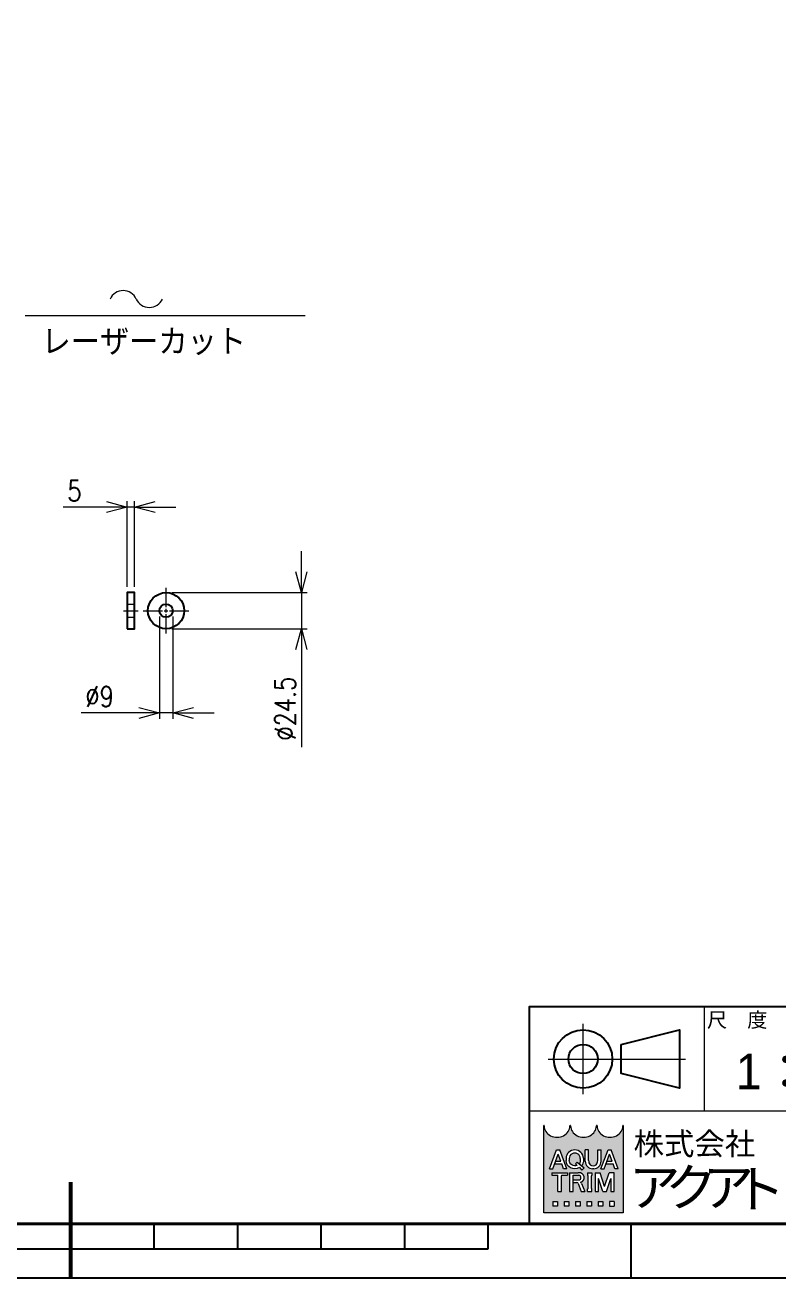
# Model space of a CAD drawing. Header units: millimetres. Extents: x 0 to 5131, y -34 to 1714.
# Drawn here: x 3960 to 4471, y 0 to 849 of the extents above; entities that cross this region are included whole.
import ezdxf
from ezdxf import colors
from ezdxf.entities.mleader import LeaderData, LeaderLine
from ezdxf.enums import TextEntityAlignment as Align
from ezdxf.math import Vec2, Vec3

# ---------------------------------------------------------------- set-up
doc = ezdxf.new("R2010")
doc.units = ezdxf.units.MM
doc.header["$LTSCALE"] = 1.6
doc.header["$PDMODE"] = 99
doc.header["$PDSIZE"] = 1
doc.linetypes.add('CENTER2', pattern=[28.575000000000003, 19.05, -3.175, 3.175, -3.175])
doc.linetypes.add('HIDDEN2', pattern=[4.7624999999999975, 3.174999999999999, -1.587499999999999])
for name, color, linetype, lineweight in [('03_かくれ線', 6, 'HIDDEN2', 13), ('04_中心線', 1, 'CENTER2', 9), ('07_TEXT', 3, 'Continuous', 13), ('07_寸法線', 3, 'Continuous', 9), ('08_DIM', 3, 'Continuous', 13), ('99_図枠', 7, 'Continuous', 40)]:
    doc.layers.add(name, color=color, linetype=linetype, lineweight=lineweight)
doc.styles.add('KSS_TXT', font='txt.shx', dxfattribs={"bigfont": 'extfont2.shx'})
doc.styles.add('MS_G', font='MS Gothic.ttf')
doc.styles.get("Standard").update_dxf_attribs({"font": 'txt.shx', "bigfont": 'extfont2.shx'})
doc.styles.add('寸法用', font='simplex.shx', dxfattribs={"width": 0.8, "bigfont": '@extfont2.shx'})
doc.styles.add('表題用', font='MS PGothic.ttf')
doc.dimstyles.new('機械製図用', dxfattribs={"dimtxt": 3.5, "dimasz": 3.5, "dimexe": 2, "dimexo": 0, "dimgap": 1.199999999999999, "dimtad": 1, "dimdsep": 46, "dimtxsty": '寸法用', "dimblk": 'OPEN30', "dimcen": 0, "dimclrd": 256, "dimclre": 256, "dimclrt": 7, "dimazin": 2, "dimtm": 1e-09, "dimtfac": 0.75, "dimtmove": 0, "dimatfit": 3, "dimldrblk": 'OPEN30', "dimfxl": 1, "dimlwd": -1, "dimlwe": -1, "dimarcsym": 0})

# ---------------------------------------------------------------- blocks, each defined once
blk = doc.blocks.new('AM_BALLOON1')
at = {"transparency": 16777216}
blk.add_circle((0, 0), 5, dxfattribs=at)
blk.add_attdef('B_NUMBER', text='', height=3, dxfattribs=at).set_placement((0, 0), align=Align.MIDDLE_CENTER)
blk = doc.blocks.new('_OPEN')
at = {"color": 0, "linetype": 'ByBlock'}
for p, q in [((-1, 0.1666666666666666), (0, 0)), ((0, 0), (-1, -0.1666666666666666)), ((0, 0), (-1, 0))]:
    blk.add_line(p, q, dxfattribs=at)
blk = doc.blocks.new('p1ba05')
for centre, start, end in [((-2.953558874599082, 0.2854771617432377), 24.22763733453314, 155.5757785718213), ((0, 1.620669598395743), 204.2276373345332, 335.5757785718214)]:
    blk.add_arc(centre, 1.620669598395854, start, end)
blk = doc.blocks.new('*U214')
at = {"layer": '04_中心線', "color": 0, "linetype": 'CENTER2', "transparency": 16777216}
for p, q in [((0, 2.4), (0, 15.5)), ((-15.5, 0), (-2.4, 0)), ((2.4, 0), (15.5, 0)), ((0, -15.5), (0, -2.4))]:
    blk.add_line(p, q, dxfattribs=at)
at = {"layer": '04_中心線', "color": 0, "linetype": 'Continuous', "transparency": 16777216}
for p, q in [((-1.2, 0), (1.2, 0)), ((0, -1.2), (0, 1.2))]:
    blk.add_line(p, q, dxfattribs=at)
blk = doc.blocks.new('_Open30')
at = {"color": 0, "linetype": 'ByBlock', "lineweight": -2}
for p, q in [((-1, 0.26794919), (0, 0)), ((0, 0), (-1, -0.26794919)), ((0, 0), (-1, 0))]:
    blk.add_line(p, q, dxfattribs=at)
blk = doc.blocks.new('*D215')
at = {"layer": '07_寸法線', "transparency": 16777216}
for p, q in [((4147.66123797719, 478.3407400976233), (4147.66123797719, 492.3407400976233)), ((4059.961755234463, 464.3407400976233), (4151.66123797719, 464.3407400976233)), ((4147.66123797719, 464.3407400976233), (4147.66123797719, 439.8407400976233)), ((4059.961755234463, 439.8407400976233), (4151.66123797719, 439.8407400976233)), ((4147.66123797719, 425.8407400976233), (4147.66123797719, 359.5740734309566))]:
    blk.add_line(p, q, dxfattribs=at)
at = {"layer": 'Defpoints', "color": 0, "transparency": 16777216}
for p in [(4055.961755234463, 464.3407400976233), (4055.961755234463, 439.8407400976233), (4147.66123797719, 439.8407400976233)]:
    blk.add_point(p, dxfattribs=at)
at = {"layer": '07_寸法線', "transparency": 16777216, "xscale": 14, "yscale": 14, "zscale": 14}
for p, rotation in [((4147.66123797719, 464.3407400976233), 270), ((4147.66123797719, 439.8407400976233), 90)]:
    blk.add_blockref('_Open30', p, dxfattribs=dict(at, rotation=rotation))
at = {"layer": '07_寸法線', "color": 7, "transparency": 16777216, "insert": (4136.66123797719, 385.7074067642887), "char_height": 14, "attachment_point": 5, "rotation": 90, "style": '寸法用'}
blk.add_mtext('%%C24.5', dxfattribs=at)
blk = doc.blocks.new('*D216')
at = {"layer": '07_寸法線', "transparency": 16777216}
for p, q in [((4051.461755234462, 448.0907400976231), (4051.461755234462, 378.8430710046615)), ((4060.461755234462, 448.0907400976231), (4060.461755234462, 378.8430710046615)), ((4037.461755234462, 382.8430710046615), (3998.395088567795, 382.8430710046615)), ((4060.461755234462, 382.8430710046615), (4051.461755234462, 382.8430710046615)), ((4074.461755234462, 382.8430710046615), (4088.461755234462, 382.8430710046615))]:
    blk.add_line(p, q, dxfattribs=at)
at = {"layer": 'Defpoints', "color": 0, "transparency": 16777216}
for p in [(4051.461755234462, 452.0907400976231), (4060.461755234462, 452.0907400976231), (4051.461755234462, 382.8430710046615)]:
    blk.add_point(p, dxfattribs=at)
at = {"layer": '07_寸法線', "transparency": 16777216, "xscale": 14, "yscale": 14, "zscale": 14}
blk.add_blockref('_Open30', (4051.461755234462, 382.8430710046615), dxfattribs=at)
at = {"layer": '07_寸法線', "transparency": 16777216, "xscale": 14, "yscale": 14, "zscale": 14, "rotation": 180}
blk.add_blockref('_Open30', (4060.461755234462, 382.8430710046615), dxfattribs=at)
at = {"layer": '07_寸法線', "color": 7, "transparency": 16777216, "insert": (4010.928421901128, 393.8430710046615), "char_height": 14, "attachment_point": 5, "style": '寸法用'}
blk.add_mtext('%%C9', dxfattribs=at)
blk = doc.blocks.new('*D217')
at = {"layer": '07_寸法線', "transparency": 16777216}
for p, q in [((4015.677662803076, 522.2862606312066), (3986.210996136409, 522.2862606312066)), ((4029.677662803076, 468.3407400976231), (4029.677662803076, 526.2862606312066)), ((4034.677662803076, 522.2862606312066), (4029.677662803076, 522.2862606312066)), ((4034.677662803076, 468.3407400976231), (4034.677662803076, 526.2862606312066)), ((4048.677662803076, 522.2862606312066), (4062.677662803076, 522.2862606312066))]:
    blk.add_line(p, q, dxfattribs=at)
at = {"layer": 'Defpoints', "color": 0, "transparency": 16777216}
for p in [(4029.677662803076, 522.2862606312066), (4029.677662803076, 464.3407400976231), (4034.677662803076, 464.3407400976231)]:
    blk.add_point(p, dxfattribs=at)
at = {"layer": '07_寸法線', "transparency": 16777216, "xscale": 14, "yscale": 14, "zscale": 14}
blk.add_blockref('_Open30', (4029.677662803076, 522.2862606312066), dxfattribs=at)
at = {"layer": '07_寸法線', "transparency": 16777216, "xscale": 14, "yscale": 14, "zscale": 14, "rotation": 180}
blk.add_blockref('_Open30', (4034.677662803076, 522.2862606312066), dxfattribs=at)
at = {"layer": '07_寸法線', "color": 7, "transparency": 16777216, "insert": (3993.944329469743, 533.2862606312066), "char_height": 14, "attachment_point": 5, "style": '寸法用'}
blk.add_mtext('5', dxfattribs=at)

msp = doc.modelspace()

# ---------------------------------------------------------------- hatches: boundary and pattern name
at = {"layer": '99_図枠', "lineweight": 5}
h = msp.add_hatch(color=256, dxfattribs=at)
h.dxf.hatch_style = 1
edge = h.paths.add_edge_path()
edge.add_arc((4365.731299672949, 103.0354212092391), 0.2561589359989651, 90, 180)
edge.add_ellipse((4356.765736912985, 103.0354212092391), major_axis=(-8.709403823964816, 0), ratio=0.8823529411764706, start_angle=360, end_angle=540, ccw=False)
edge.add_arc((4347.800174153021, 103.0354212092391), 0.2561589359989651, 3.187317984128254, 180.000000000026)
edge.add_ellipse((4338.834611393057, 103.0354212092391), major_axis=(-8.709403823964816, 0), ratio=0.8823529411764706, start_angle=360, end_angle=540, ccw=False)
edge.add_arc((4329.869048633092, 103.0354212092391), 0.2561589359989651, 3.187317984128254, 180)
edge.add_ellipse((4320.903485873128, 103.0354212092391), major_axis=(-8.709403823964816, 0), ratio=0.8823529411764706, start_angle=360, end_angle=540, ccw=False)
edge.add_arc((4311.937923113166, 103.0354212092391), 0.2561589359989652, 3.187317984128254, 90)
edge.add_line((4311.937923113166, 103.2915801452384), (4311.937923113166, 44.11886592947735))
edge.add_line((4311.937923113166, 44.1188659294769), (4365.731299672948, 44.1188659294769))
edge.add_line((4365.731299672949, 44.1188659294769), (4365.731299672949, 103.2915801452357))
h.paths.add_polyline_path([(4320.61216688055, 86.68883819574535), (4322.736034253823, 86.68883819574535), (4327.565756095162, 73.94236954043686), (4327.565756095162, 73.88089139579847), (4325.26641902007, 73.88089139579847), (4324.06405653685, 77.25751581520876), (4319.335376384723, 77.25751581520876), (4320.028603852925, 79.20432372880009), (4323.370829068648, 79.20432372880009), (4321.674100567187, 83.96928851363577), (4318.081782114306, 73.88089139579847), (4315.78244503921, 73.88089139579847), (4315.78244503921, 73.94236954043686)], flags=16)
edge = h.paths.add_edge_path(flags=16)
edge.add_ellipse((4332.911126597608, 81.05334160376901), major_axis=(-5.8916555279762, 0), ratio=0.9565217391304344, start_angle=180, end_angle=360, ccw=False)
edge.add_line((4338.802782125582, 81.05334160376901), (4338.802782125582, 79.5163879877748))
edge.add_ellipse((4332.911126597608, 79.5163879877748), major_axis=(-5.8916555279762, 0), ratio=0.9565217391304344, start_angle=142.105255317713, end_angle=180, ccw=False)
edge.add_line((4337.560470146966, 76.05499373012049), (4335.909745167601, 77.41520953364557))
edge.add_ellipse((4332.911126597608, 79.66710699539021), major_axis=(3.75679118758396, 0), ratio=0.9950358206786508, start_angle=-37.0427632869818, end_angle=0)
edge.add_line((4336.667913069097, 79.66696187814546), (4336.667913069097, 80.9026225961536))
edge.add_ellipse((4332.911126597608, 80.9026225961536), major_axis=(3.75678647149081, 0), ratio=0.994718262525732, start_angle=360, end_angle=540)
edge.add_line((4329.154340126115, 80.9026225961536), (4329.154340126115, 79.66697525402219))
edge.add_ellipse((4332.911126597608, 79.66710699539021), major_axis=(3.75679118758396, 0), ratio=0.9950358206786508, start_angle=-180, end_angle=-65.75794872216291)
edge.add_line((4334.453636352315, 76.25859822141342), (4333.40768184799, 77.27656240895317))
edge.add_line((4333.407681847987, 77.2765624089518), (4334.542327038601, 78.48139757944978))
edge.add_line((4334.542327038601, 78.4813975794516), (4339.286550974486, 74.57210411523715))
edge.add_line((4339.286550974486, 74.57210411523579), (4337.804024907515, 72.99786790338271))
edge.add_line((4337.804024907515, 72.99786790338317), (4336.023073566948, 74.73116000829646))
edge.add_ellipse((4332.911126597608, 79.5163879877748), major_axis=(-5.8916555279762, 0), ratio=0.9565217391304344, start_angle=0, end_angle=121.88362473889401, ccw=False)
edge.add_line((4327.019471069631, 79.5163879877748), (4327.019471069631, 81.05334160376901))
h.paths.add_polyline_path([(4327.946720882022, 71.31930203580873), (4327.946720882022, 69.52618948381519), (4324.10433684204, 69.52618948381519, 0.4142135623730951), (4323.848177906038, 69.27003054781585), (4323.848177906038, 58.51135523585822), (4321.54274748205, 58.51135523585822), (4321.54274748205, 69.27003054781585, 0.4142135623730951), (4321.286588546051, 69.52618948381519), (4317.444204506065, 69.52618948381519), (4317.444204506065, 71.31930203580873)], flags=16)
edge = h.paths.add_edge_path(flags=16)
edge.add_line((4329.406785197652, 71.31930203580873), (4335.298440725627, 71.31930203580873))
edge.add_ellipse((4335.298440725626, 67.9500641921079), major_axis=(-4.13494587587903, 8e-16), ratio=0.8148203011203055, start_angle=111.3869747349855, end_angle=270, ccw=False)
edge.add_arc((4335.932545361418, 63.38400859386843), 1.674818033710892, 22.272952259934925, 58.5531130129101, ccw=False)
edge.add_line((4337.482403121342, 64.0187970389727), (4339.689545537503, 58.61381881025977))
edge.add_line((4339.689545537505, 58.61381881025977), (4339.689545537505, 58.51135523585958))
edge.add_line((4339.689545537505, 58.51135523585822), (4337.204803858316, 58.51135523585822))
edge.add_line((4337.204803858316, 58.51135523585822), (4335.254938620987, 63.93883671113031))
edge.add_arc((4334.304433300178, 63.55619060441154), 1.02463574399587, 21.92829786654815, 90)
edge.add_line((4334.304433300178, 64.58082634840525), (4331.789063302441, 64.58082634840525))
edge.add_line((4331.789063302442, 64.58082634840525), (4331.789063302442, 66.37393890039925))
edge.add_line((4331.789063302442, 66.37393890040062), (4335.605831448825, 66.37393890040062))
edge.add_arc((4335.550872994267, 67.9500641921079), 1.577083183248922, 271.9970571044072, 448.0029428955928)
edge.add_line((4335.605831448827, 69.52618948381519), (4331.712215621642, 69.52618948381519))
edge.add_line((4331.712215621642, 69.52618948381519), (4331.712215621642, 58.51135523585867))
edge.add_line((4331.712215621642, 58.51135523585822), (4329.406785197652, 58.51135523585822))
edge.add_line((4329.406785197652, 58.51135523585822), (4329.406785197652, 71.31930203580737))
h.paths.add_polyline_path([(4339.986903465157, 86.68883819574535), (4342.292333889149, 86.68883819574535), (4342.292333889149, 79.5163879877748, 0.175030561155744), (4343.309353526109, 76.5808493272109, 0.2571496110314638), (4347.423128716164, 76.5808493272109, 0.1750305611562702), (4348.440148353124, 79.5163879877839), (4348.440148353124, 86.68883819574535), (4350.745578777114, 86.68883819574535), (4350.745578777114, 79.05299040540581, -0.3793912406243967), (4345.750479525135, 73.88089139579847), (4344.982002717134, 73.88089139579847, -0.3793912406243716), (4339.986903465157, 79.05299040540581)], flags=16)
h.paths.add_polyline_path([(4341.632121491377, 71.31930203580873), (4344.449869787368, 71.31930203580873), (4344.449869787368, 69.52618948381519, 0.4142135623730951), (4344.193710851368, 69.27003054781585), (4344.193710851368, 60.56062672384928, 0.4142135623730951), (4344.449869787368, 60.30446778785358), (4344.449869787368, 58.51135523585822), (4341.632121491377, 58.51135523585822), (4341.632121491377, 60.30446778785358, 0.4142135623730951), (4341.888280427378, 60.56062672384928), (4341.888280427378, 69.27003054781585, 0.4142135623730951), (4341.632121491377, 69.52618948381519)], flags=16)
h.paths.add_polyline_path([(4346.757796336315, 71.31930203580873), (4350.103126851055, 71.31930203580873), (4353.161769736289, 62.01709252294518), (4356.220412621522, 71.31930203580873), (4359.567866040334, 71.31930203580873), (4359.567866040334, 58.51135523585822), (4357.262435616343, 58.51135523585822), (4357.262435616343, 67.4769179958223), (4354.314484948284, 58.51135523585822), (4352.009054524295, 58.51135523585822), (4349.061103856235, 67.4769179958223), (4349.063226760306, 58.51135523585822), (4346.757796336315, 58.51135523585822)], flags=16)
h.paths.add_polyline_path([(4355.445506404289, 86.68883819574535), (4357.569373777562, 86.68883819574535), (4362.3990956189, 73.94236954043686), (4362.3990956189, 73.88089139579847), (4360.099758543807, 73.88089139579847), (4358.897396060587, 77.25751581520876), (4354.168715908461, 77.25751581520876), (4354.861943376663, 79.20432372880009), (4358.204168592385, 79.20432372880009), (4356.507440090923, 83.96928851363577), (4352.915121638041, 73.88089139579847), (4350.615784562947, 73.88089139579847), (4350.615784562947, 73.94236954043686)], flags=16)
h.paths.add_polyline_path([(4318.08573757714, 51.80363400944611), (4321.159644809128, 51.80363400944611), (4321.159644809128, 48.72972677745952), (4318.08573757714, 48.72972677745952)], flags=16)
h.paths.add_polyline_path([(4325.77050565711, 51.80363400944611), (4328.844412889096, 51.80363400944611), (4328.844412889096, 48.72972677745952), (4325.77050565711, 48.72972677745952)], flags=16)
h.paths.add_polyline_path([(4333.455273737078, 51.80363400944611), (4336.529180969066, 51.80363400944611), (4336.529180969066, 48.72972677745952), (4333.455273737078, 48.72972677745952)], flags=16)
h.paths.add_polyline_path([(4341.140041817047, 51.80363400944611), (4344.213949049035, 51.80363400944611), (4344.213949049035, 48.72972677745952), (4341.140041817047, 48.72972677745952)], flags=16)
h.paths.add_polyline_path([(4348.824809897015, 51.80363400944611), (4351.898717129002, 51.80363400944611), (4351.898717129002, 48.72972677745952), (4348.824809897015, 48.72972677745952)], flags=16)
h.paths.add_polyline_path([(4356.509577976985, 51.80363400944611), (4359.583485208971, 51.80363400944611), (4359.583485208971, 48.72972677745952), (4356.509577976985, 48.72972677745952)], flags=16)

# ---------------------------------------------------------------- linework, layer by layer
msp.add_lwpolyline([(4029.677662803076, 439.840740097623), (4034.677662803076, 439.840740097623), (4034.677662803076, 464.3407400976231), (4029.677662803076, 464.3407400976231)], close=True)
for radius in [12.25, 4.5]:
    msp.add_circle((4055.961755234462, 452.0907400976231), radius)
at = {"layer": '03_かくれ線'}
for p, q in [((4029.677662803076, 456.5907400976231), (4034.677662803076, 456.5907400976231)), ((4029.677662803076, 447.5907400976231), (4034.677662803076, 447.5907400976231))]:
    msp.add_line(p, q, dxfattribs=at)
at = {"layer": '04_中心線'}
msp.add_line((4027.177662803076, 452.0907400976231), (4037.177662803076, 452.0907400976231), dxfattribs=at)
at = {"layer": '08_DIM'}
msp.add_line((3960.447712015667, 652.0463918936297), (4150.193227755969, 652.0463918936297), dxfattribs=at)
at = {"layer": '99_図枠', "lineweight": 13}
for p, q in [((4420.703013020223, 112.9784570362301), (4420.703013020223, 183.6927427502344)), ((4338.533013020555, 124.5755998933312), (4338.533013020555, 172.0955998931388)), ((4314.773013020651, 148.3355998932313), (4407.833013020274, 148.3355998932313)), ((4626.331584447904, 112.9784570362301), (4301.903013020702, 112.9784570362301))]:
    msp.add_line(p, q, dxfattribs=at)
at = {"layer": '99_図枠', "lineweight": 5}
for p, q in [((4311.937923113166, 44.1188659294769), (4311.937923113166, 103.2915801452384)), ((4365.731299672949, 103.2915801452384), (4365.731299672949, 44.1188659294769)), ((4315.78244503921, 73.94236954043686), (4320.61216688055, 86.68883819574535)), ((4320.61216688055, 86.68883819574535), (4322.736034253823, 86.68883819574535)), ((4327.565756095162, 73.94236954043686), (4322.736034253823, 86.68883819574535)), ((4339.986903465157, 79.05299040540581), (4339.986903465157, 86.68883819574535)), ((4342.292333889149, 86.68883819574535), (4339.986903465157, 86.68883819574535)), ((4342.292333889149, 79.5163879877748), (4342.292333889149, 86.68883819574535)), ((4348.440148353124, 79.5163879877748), (4348.440148353124, 86.68883819574535)), ((4348.440148353124, 86.68883819574535), (4350.745578777114, 86.68883819574535)), ((4350.615784562947, 73.94236954043686), (4355.445506404289, 86.68883819574535)), ((4350.745578777114, 79.05299040540581), (4350.745578777114, 86.68883819574535)), ((4355.445506404289, 86.68883819574535), (4357.569373777562, 86.68883819574535)), ((4362.3990956189, 73.94236954043686), (4357.569373777562, 86.68883819574535)), ((4318.081782114306, 73.88089139579847), (4321.674100567187, 83.96928851363577)), ((4319.335376384723, 77.25751581520876), (4320.028603852925, 79.20432372880009)), ((4319.335376384723, 77.25751581520876), (4324.06405653685, 77.25751581520876)), ((4320.028603852925, 79.20432372880009), (4323.370829068648, 79.20432372880009)), ((4323.370829068648, 79.20432372880009), (4321.674100567187, 83.96928851363577)), ((4325.26641902007, 73.88089139579847), (4324.06405653685, 77.25751581520876)), ((4327.019471069631, 81.05334160376901), (4327.019471069631, 79.5163879877748)), ((4329.154340126115, 80.9026225961536), (4329.154340126115, 79.6730597033586)), ((4333.407681847987, 77.2765624089518), (4334.542327038601, 78.4813975794516)), ((4333.407681847987, 77.2765624089518), (4334.453636352315, 76.25859822141342)), ((4334.542327038601, 78.4813975794516), (4339.286550974486, 74.57210411523579)), ((4335.909745167601, 77.41520953364693), (4337.560470146966, 76.05499373012049)), ((4336.667913069097, 80.9026225961536), (4336.667913069097, 79.6730597033586)), ((4338.802782125582, 81.05334160376901), (4338.802782125582, 79.5163879877748)), ((4352.915121638041, 73.88089139579847), (4356.507440090923, 83.96928851363577)), ((4354.168715908461, 77.25751581520876), (4354.861943376663, 79.20432372880009)), ((4354.168715908461, 77.25751581520876), (4358.897396060587, 77.25751581520876)), ((4354.861943376663, 79.20432372880009), (4358.204168592385, 79.20432372880009)), ((4358.204168592385, 79.20432372880009), (4356.507440090923, 83.96928851363577)), ((4360.099758543807, 73.88089139579847), (4358.897396060587, 77.25751581520876)), ((4315.78244503921, 73.88089139579847), (4315.78244503921, 73.94236954043686)), ((4315.78244503921, 73.94236954043686), (4315.78244503921, 73.94236954043686)), ((4315.78244503921, 73.88089139579847), (4315.78244503921, 73.94236954043686)), ((4315.78244503921, 73.88089139579847), (4318.081782114306, 73.88089139579847)), ((4317.444204506065, 71.31930203580873), (4327.946720882022, 71.31930203580873)), ((4317.444204506065, 71.31930203580873), (4317.444204506065, 69.52618948381519)), ((4317.444204506065, 69.52618948381519), (4321.286588546051, 69.52618948381519)), ((4321.54274748205, 58.51135523585822), (4321.54274748205, 69.27003054781585)), ((4323.848177906038, 58.51135523585822), (4323.848177906038, 69.27003054781585)), ((4324.10433684204, 69.52618948381519), (4327.946720882022, 69.52618948381519)), ((4327.565756095162, 73.88089139579847), (4325.26641902007, 73.88089139579847)), ((4327.565756095162, 73.88089139579847), (4327.565756095162, 73.94236954043686)), ((4327.946720882022, 71.31930203580873), (4327.946720882022, 69.52618948381519)), ((4329.406785197652, 71.31930203580873), (4329.406785197652, 58.51135523585822)), ((4329.406785197652, 71.31930203580873), (4335.298440725626, 71.31930203580873)), ((4331.712215621642, 58.51135523585822), (4331.712215621642, 69.52618948381519)), ((4331.712215621642, 69.52618948381519), (4335.605831448827, 69.52618948381519)), ((4336.02307356695, 74.73116000829782), (4337.804024907515, 72.99786790338317)), ((4337.804024907515, 72.99786790338317), (4339.286550974486, 74.57210411523579)), ((4341.632121491377, 71.31930203580873), (4344.449869787368, 71.31930203580873)), ((4341.632121491377, 71.31930203580873), (4341.632121491377, 69.52618948381519)), ((4341.888280427378, 60.56062672384928), (4341.888280427378, 69.27003054781585)), ((4344.193710851368, 60.56062672384928), (4344.193710851368, 69.27003054781585)), ((4344.449869787368, 71.31930203580873), (4344.449869787368, 69.52618948381519)), ((4345.750479525133, 73.88089139579847), (4344.982002717137, 73.88089139579847)), ((4346.757796336315, 71.31930203580873), (4346.757796336315, 58.51135523585822)), ((4346.757796336315, 71.31930203580873), (4350.103126851055, 71.31930203580873)), ((4353.161769736289, 62.01709252294518), (4350.103126851055, 71.31930203580873)), ((4350.615784562947, 73.88089139579847), (4350.615784562947, 73.94236954043686)), ((4350.615784562947, 73.94236954043686), (4350.615784562947, 73.94236954043686)), ((4350.615784562947, 73.88089139579847), (4350.615784562947, 73.94236954043686)), ((4350.615784562947, 73.88089139579847), (4352.915121638041, 73.88089139579847)), ((4353.161769736289, 62.01709252294518), (4356.220412621522, 71.31930203580873)), ((4359.567866040334, 71.31930203580873), (4356.220412621522, 71.31930203580873)), ((4359.567866040334, 58.51135523585822), (4359.567866040334, 71.31930203580873)), ((4362.3990956189, 73.88089139579847), (4360.099758543807, 73.88089139579847)), ((4362.3990956189, 73.88089139579847), (4362.3990956189, 73.94236954043686)), ((4331.789063302442, 64.58082634840525), (4331.789063302442, 66.37393890040062)), ((4331.789063302442, 66.37393890040062), (4335.605831448827, 66.37393890040062)), ((4331.789063302442, 64.58082634840525), (4334.304433300178, 64.58082634840525)), ((4335.254938620987, 63.93883671113167), (4337.204803858316, 58.51135523585822)), ((4337.482403121342, 64.01879703897453), (4339.689545537505, 58.61381881025977)), ((4341.632121491377, 58.51135523585822), (4341.632121491377, 60.30446778785358)), ((4344.449869787368, 58.51135523585822), (4344.449869787368, 60.30446778785358)), ((4349.063226760306, 58.51135523585822), (4349.061103856235, 67.4769179958223)), ((4352.009054524295, 58.51135523585822), (4349.061103856235, 67.4769179958223)), ((4354.314484948284, 58.51135523585822), (4357.262435616343, 67.4769179958223)), ((4357.262435616343, 67.4769179958223), (4357.262435616343, 58.51135523585822)), ((4318.08573757714, 51.80363400944611), (4321.159644809128, 51.80363400944611)), ((4318.08573757714, 51.80363400944611), (4318.08573757714, 48.72972677745952)), ((4321.159644809128, 51.80363400944611), (4321.159644809128, 48.72972677745952)), ((4321.54274748205, 58.51135523585822), (4323.848177906038, 58.51135523585822)), ((4325.77050565711, 51.80363400944611), (4328.844412889096, 51.80363400944611)), ((4325.77050565711, 51.80363400944611), (4325.77050565711, 48.72972677745952)), ((4328.844412889096, 51.80363400944611), (4328.844412889096, 48.72972677745952)), ((4329.406785197652, 58.51135523585822), (4331.712215621642, 58.51135523585822)), ((4333.455273737078, 51.80363400944611), (4336.529180969066, 51.80363400944611)), ((4333.455273737078, 51.80363400944611), (4333.455273737078, 48.72972677745952)), ((4336.529180969066, 51.80363400944611), (4336.529180969066, 48.72972677745952)), ((4337.204803858316, 58.51135523585822), (4339.689545537505, 58.51135523585822)), ((4339.689545537505, 58.61381881025977), (4339.689545537505, 58.51135523585822)), ((4341.140041817047, 51.80363400944611), (4344.213949049035, 51.80363400944611)), ((4341.140041817047, 51.80363400944611), (4341.140041817047, 48.72972677745952)), ((4341.632121491377, 58.51135523585822), (4344.449869787368, 58.51135523585822)), ((4344.213949049035, 51.80363400944611), (4344.213949049035, 48.72972677745952)), ((4346.757796336315, 58.51135523585822), (4349.063226760306, 58.51135523585822)), ((4348.824809897015, 51.80363400944611), (4351.898717129002, 51.80363400944611)), ((4348.824809897015, 51.80363400944611), (4348.824809897015, 48.72972677745952)), ((4351.898717129002, 51.80363400944611), (4351.898717129002, 48.72972677745952)), ((4352.009054524295, 58.51135523585822), (4354.314484948284, 58.51135523585822)), ((4359.583485208971, 51.80363400944611), (4356.509577976985, 51.80363400944611)), ((4356.509577976985, 51.80363400944611), (4356.509577976985, 48.72972677745952)), ((4357.262435616343, 58.51135523585822), (4359.567866040334, 58.51135523585822)), ((4359.583485208971, 51.80363400944611), (4359.583485208971, 48.72972677745952)), ((4365.731299672949, 44.1188659294769), (4311.937923113166, 44.1188659294769)), ((4321.159644809128, 48.72972677745952), (4318.08573757714, 48.72972677745952)), ((4328.844412889096, 48.72972677745952), (4325.77050565711, 48.72972677745952)), ((4336.529180969066, 48.72972677745952), (4333.455273737078, 48.72972677745952)), ((4344.213949049035, 48.72972677745952), (4341.140041817047, 48.72972677745952)), ((4351.898717129002, 48.72972677745952), (4348.824809897015, 48.72972677745952)), ((4356.509577976985, 48.72972677745952), (4359.583485208971, 48.72972677745952))]:
    msp.add_line(p, q, dxfattribs=at)
at = {"layer": '99_図枠', "lineweight": 53}
msp.add_line((3991.382441593387, -1.126752522395691e-07), (3991.382441593387, 64.89274275071352), dxfattribs=at)
at = {"layer": '99_図枠', "lineweight": 25}
for p, q in [((4047.953870164587, 19.63559989375449), (4047.953870164587, 36.60702846511435)), ((4104.525298735785, 19.63559989375449), (4104.525298735785, 36.60702846511435)), ((4161.096727306987, 19.63559989375449), (4161.096727306987, 36.60702846511435)), ((4217.668155878186, 19.63559989375449), (4217.668155878186, 36.60702846511435)), ((4274.239584449388, 19.63559989375449), (4274.239584449388, 36.60702846511435)), ((4371.146441591853, -1.126752522395691e-07), (4371.146441591853, 36.60702846511435)), ((3708.525298737385, 19.63559989375449), (4274.239584449388, 19.63559989375449))]:
    msp.add_line(p, q, dxfattribs=at)
at = {"layer": '99_図枠'}
msp.add_lwpolyline([(2962.291584454688, 36.60702846511435), (5093.903013017505, 36.60702846511435), (5093.903013017505, 1574.348571316039), (2962.291584454688, 1574.348571316039)], close=True, dxfattribs=at)
at = {"layer": '99_図枠', "lineweight": 25}
msp.add_lwpolyline([(4301.903013020702, 36.60702846511435), (5093.903013017505, 36.60702846511435), (5093.903013017505, 183.6927427502344), (4301.903013020702, 183.6927427502344)], close=True, dxfattribs=at)
msp.add_lwpolyline([(4364.273013020453, 158.2355998931928), (4403.873013020293, 168.1355998931524), (4403.873013020293, 128.5355998933157), (4364.273013020453, 138.4355998932735), (4364.273013020453, 158.2355998931928)], dxfattribs=at)
for radius in [19.79999999992, 9.89999999996]:
    msp.add_circle((4338.533013020555, 148.3355998932313), radius, dxfattribs=at)
at = {"layer": '99_図枠', "lineweight": 5}
for centre, radius, start, end in [((4311.937923113166, 103.0354212092391), 0.2561589359989651, 0, 90), ((4329.869048633092, 103.0354212092391), 0.2561589359989651, 0, 180), ((4329.869048633092, 103.0354212092391), 0.2561589359989651, 0, 90), ((4347.800174153021, 103.0354212092391), 0.2561589359989651, 0, 180), ((4365.731299672949, 103.0354212092391), 0.2561589359989651, 90, 180), ((4345.402047404261, 79.28468919659122), 5.420098542558597, 182.4500309922611, 265.5552572885244), ((4346.865285893957, 79.45674779315073), 4.573340900382641, 179.2527938813868, 218.9645718468212), ((4345.366241121135, 80.31578401701358), 4.263862534800127, 241.1577278083766, 298.8422721916233), ((4345.330434838012, 79.28468919659122), 5.420098542558597, 274.4447427114756, 357.5499690077389), ((4343.867196348314, 79.45674779315073), 4.573340900382127, 321.0354281531788, 0.7472061186131879), ((4321.286588546051, 69.27003054781585), 0.2561589359989651, 0, 90), ((4324.10433684204, 69.27003054781585), 0.2561589359989651, 90, 180), ((4335.550872994267, 67.9500641921079), 1.577083183248922, 271.9970571043541, 88.0029428955417), ((4341.632121491377, 69.27003054781585), 0.2561589359989651, 0, 90), ((4344.449869787368, 69.27003054781585), 0.2561589359989651, 90, 180), ((4334.304433300178, 63.55619060441154), 1.02463574399586, 21.92829786656266, 90), ((4335.932545361418, 63.38400859386843), 1.67481803371092, 22.27295225999561, 58.55311301286493), ((4341.632121491377, 60.56062672384928), 0.2561589359989651, 270, 0), ((4344.449869787368, 60.56062672384928), 0.2561589359989651, 180, 270)]:
    msp.add_arc(centre, radius, start, end, dxfattribs=at)
for centre, major_axis, ratio, start_param, end_param in [((4320.903485873128, 103.0354212092391), (-8.709403823964816, 0), 0.8823529411764706, 6.283185307179585, 9.424777960769381), ((4338.834611393057, 103.0354212092391), (-8.709403823964816, 0), 0.8823529411764706, 6.283185307179585, 9.424777960769381), ((4356.765736912985, 103.0354212092391), (-8.709403823964816, 0), 0.8823529411764706, 6.283185307179585, 9.424777960769381), ((4332.911126597608, 81.05334160376901), (-5.8916555279762, 0), 0.9565217391304344, 3.141592653589793, 6.283185307179585), ((4332.911126597608, 80.9026225961536), (3.75678647149081, 0), 0.994718262525732, 6.283185307179585, 9.424777960769381), ((4335.298440725626, 67.9500641921079), (-4.13494587587903, 8e-16), 0.8148203011203053, 1.944069452961234, 4.712388980384689)]:
    msp.add_ellipse(centre, major_axis=major_axis, ratio=ratio, start_param=start_param, end_param=end_param, dxfattribs=at)
at = {"layer": '99_図枠', "lineweight": 5, "extrusion": (0, 0, -1)}
for centre, major_axis, ratio, start_param, end_param in [((4332.911126597608, 79.5163879877748), (-5.8916555279762, 0), 0.9565217391304344, 4.155914751220672, 6.283185307179585), ((4332.911126597608, 79.66710699539021), (3.756791187583959, 0), 0.9950358206786508, 7.430878021738926, 9.424777960769381), ((4332.911126597608, 79.66710699539021), (3.756791187583959, 0), 0.9950358206786508, 6.283185307179585, 6.929703490574294), ((4332.911126597608, 79.5163879877748), (-5.8916555279762, 0), 0.9565217391304344, 3.141592653589793, 3.802980717498314)]:
    msp.add_ellipse(centre, major_axis=major_axis, ratio=ratio, start_param=start_param, end_param=end_param, dxfattribs=at)
at = {"layer": 'Defpoints'}
msp.add_lwpolyline([(2852.090441588782, -1.126752522395691e-07), (5130.674441588782, -1.126752522395691e-07), (5130.674441588782, 1611.11999988732), (2852.090441588782, 1611.11999988732)], close=True, dxfattribs=at)

# ---------------------------------------------------------------- block references
at = {"layer": '04_中心線', "linetype": 'CENTER2'}
msp.add_blockref('*U214', (4055.961755234462, 452.0907400976231), dxfattribs=at)
at = {"layer": '08_DIM', "xscale": 6, "yscale": 6, "zscale": 6}
msp.add_blockref('p1ba05', (4044.619960927753, 657.5167485943506), dxfattribs=at)

# ---------------------------------------------------------------- texts
at = {"style": '表題用'}
msp.add_attdef('1：4', text='', height=24, dxfattribs=at).set_placement((4475.860155877144, 139.8498856075532), align=Align.MIDDLE)
at = {"layer": '07_TEXT', "insert": (3971.5894506414, 643.1067834186142), "char_height": 18, "attachment_point": 1, "style": 'KSS_TXT'}
msp.add_mtext('レーザーカット', dxfattribs=at)
at = {"layer": '99_図枠', "style": '表題用'}
msp.add_text('尺\u3000度', height=10, dxfattribs=at).set_placement((4422.497087703679, 174.8358550758678), align=Align.MIDDLE_LEFT)
at = {"layer": '99_図枠', "lineweight": 5, "style": 'MS_G'}
for s, height, p in [('株式会社', 15.12154285708176, (4413.969892219158, 90.90623191552027)), ('ク', 25.53860571418252, (4411.603515275525, 61.45830151181167)), ('ア', 25.53860571418252, (4386.98906088623, 61.45830151181167)), ('ア', 25.53860571418252, (4436.909730401956, 61.45830151181167)), ('ト', 25.53860571418252, (4457.985172023915, 60.38344436895954))]:
    msp.add_text(s, height=height, dxfattribs=at).set_placement(p, align=Align.MIDDLE_CENTER)

# ---------------------------------------------------------------- dimensions: what is measured, and where the dimension line sits
at = {"layer": '07_寸法線'}
dim = msp.add_linear_dim(base=(4029.677662803076, 522.2862606312066), p1=(4034.677662803076, 464.3407400976231), p2=(4029.677662803076, 464.3407400976231), dimstyle='機械製図用', override={"dimtxt": 14, "dimasz": 14, "dimexe": 4, "dimexo": 4, "dimgap": 4}, dxfattribs=at)
dim.commit()
dim.dimension.update_dxf_attribs({"geometry": '*D217', "text_midpoint": (3993.944329469743, 533.2862606312066)})
dim = msp.add_linear_dim(base=(4147.66123797719, 439.8407400976233), p1=(4055.961755234462, 464.3407400976231), p2=(4055.961755234462, 439.8407400976231), angle=90, text='%%C<>', dimstyle='機械製図用', override={"dimtxt": 14, "dimasz": 14, "dimexe": 4, "dimexo": 4, "dimgap": 4}, dxfattribs=at)
dim.commit()
dim.dimension.update_dxf_attribs({"geometry": '*D215', "text_midpoint": (4136.66123797719, 385.7074067642887)})
dim = msp.add_linear_dim(base=(4051.461755234462, 382.8430710046615), p1=(4060.461755234462, 452.0907400976231), p2=(4051.461755234462, 452.0907400976231), text='%%C<>', dimstyle='機械製図用', override={"dimtxt": 14, "dimasz": 14, "dimexe": 4, "dimexo": 4, "dimgap": 4}, dxfattribs=at)
dim.commit()
dim.dimension.update_dxf_attribs({"geometry": '*D216', "text_midpoint": (4010.928421901128, 393.8430710046615)})

# ---------------------------------------------------------------- leaders
at = {"layer": '08_DIM'}
ml = msp.add_multileader_block('Standard', dxfattribs=at)
ml.set_content('AM_BALLOON1', color=256, scale=5)
ml.set_attribute('B_NUMBER', '9', width=0)
ml.set_leader_properties(color=256, linetype='ByLayer', lineweight=-1)
ml.set_arrow_properties(name='OPEN')
ml.build(insert=Vec2(0, 0))
ml.multileader.update_dxf_attribs({"leader_type": 0, "has_dogleg": 0, "text_right_attachment_type": 6, "dogleg_length": 0, "arrow_head_size": 10, "scale": 2.5, "block_connection_type": 1})
ctx = ml.context
ctx.base_point, ctx.scale, ctx.char_height, ctx.arrow_head_size, ctx.landing_gap_size, ctx.plane_origin = Vec3(4522.947771461745, 807.7442204651381), 2.5, 20, 10, 10, Vec3(4522.947771461745, 807.7442204651381)
ctx.right_attachment, ctx.attachment_type = 6, 1
notes = []
notes.append((ctx, [(0, (0, 0, 0), (0, 0), (1, 0), 1, [])]))
ctx.block.insert = Vec3(4522.947771461745, 807.7442204651381)
for ctx, leaders in notes:
    for number, flags, end, landing, length, lines in leaders:
        leader = LeaderData()
        leader.index, (leader.has_last_leader_line, leader.has_dogleg_vector, leader.attachment_direction) = number, flags
        leader.last_leader_point, leader.dogleg_vector, leader.dogleg_length = Vec3(end), Vec3(landing), length
        for number, points, colour, breaks in lines:
            line = LeaderLine()
            line.index, line.vertices, line.color, line.breaks = number, Vec3.list(points), colors.encode_raw_color(colour), breaks
            leader.lines.append(line)
        ctx.leaders.append(leader)

doc.saveas('drawing.dxf')
